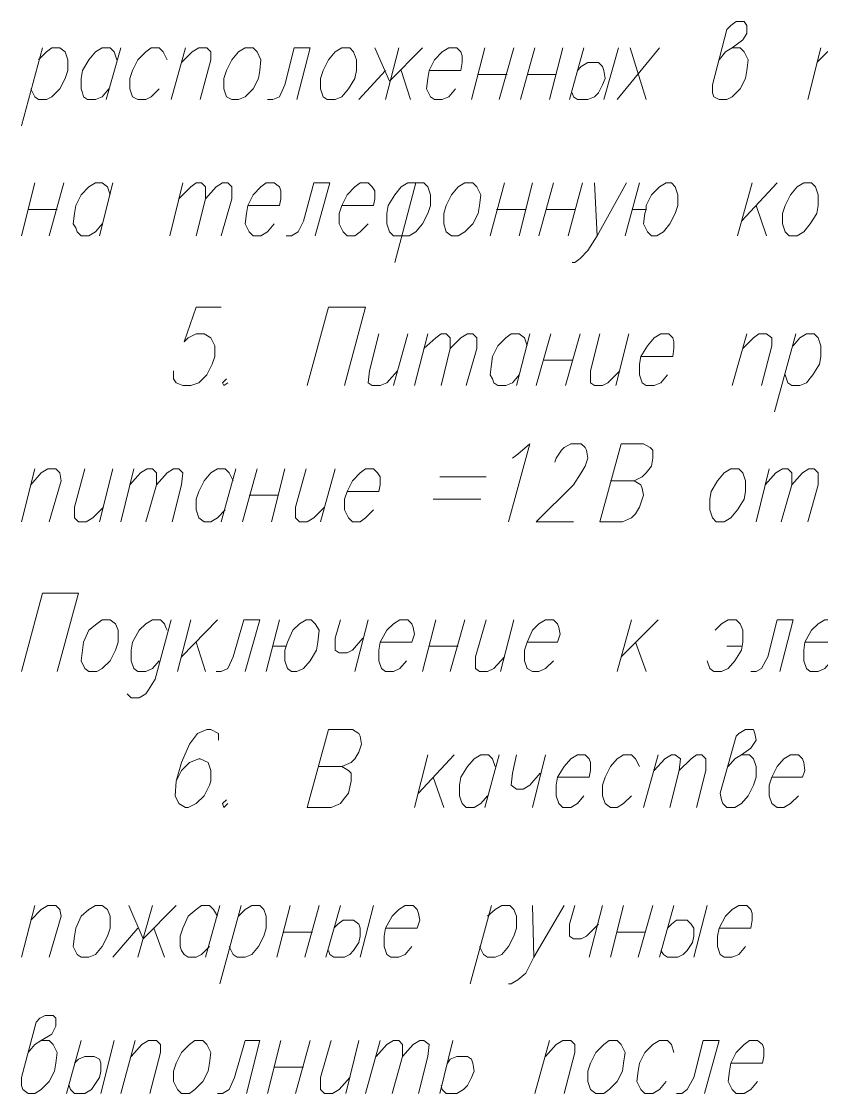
# Model space of a CAD drawing. Header units: millimetres. Extents: x 2185 to 4647, y 1259 to 2456.
# Drawn here: x 4005.74 to 4018.54, y 2366.75 to 2383.89 of the extents above; entities that cross this region are included whole.
import ezdxf

# ---------------------------------------------------------------- set-up
doc = ezdxf.new("R2010")
doc.units = ezdxf.units.MM
doc.layers.add('PDF _текст', color=7, linetype='Continuous')

msp = doc.modelspace()

# ---------------------------------------------------------------- linework, layer by layer
at = {"layer": 'PDF _текст', "lineweight": 20}
for points in [[(4016.9, 2383.279), (4017.005, 2383.406), (4017.111, 2383.47), (4017.281, 2383.597), (4017.344, 2383.702), (4017.344, 2383.829), (4017.302, 2383.893), (4017.175, 2383.893), (4017.09, 2383.829), (4017.027, 2383.766), (4016.794, 2382.877), (4016.794, 2382.75), (4016.815, 2382.686), (4016.9, 2382.644), (4017.027, 2382.644), (4017.111, 2382.686), (4017.238, 2382.813), (4017.323, 2382.983), (4017.344, 2383.11), (4017.365, 2383.279), (4017.302, 2383.406), (4017.238, 2383.47), (4017.111, 2383.47)], [(4006.083, 2383.47), (4005.744, 2382.221)], [(4006.019, 2383.279), (4006.146, 2383.406), (4006.231, 2383.47), (4006.358, 2383.47), (4006.443, 2383.406), (4006.485, 2383.279), (4006.485, 2383.11), (4006.443, 2382.983), (4006.358, 2382.813), (4006.231, 2382.686), (4006.146, 2382.644), (4006.019, 2382.644), (4005.956, 2382.686), (4005.892, 2382.813)], [(4007.141, 2382.813), (4007.035, 2382.686), (4006.929, 2382.644), (4006.802, 2382.644), (4006.739, 2382.686), (4006.718, 2382.75), (4006.697, 2382.813), (4006.697, 2382.983), (4006.718, 2383.11), (4006.824, 2383.279), (4006.929, 2383.406), (4007.035, 2383.47), (4007.162, 2383.47), (4007.226, 2383.406), (4007.268, 2383.279)], [(4007.332, 2383.47), (4007.099, 2382.644)], [(4008.073, 2383.279), (4008.009, 2383.406), (4007.946, 2383.47), (4007.819, 2383.47), (4007.734, 2383.406), (4007.607, 2383.279), (4007.522, 2383.11), (4007.48, 2382.983), (4007.48, 2382.813), (4007.522, 2382.686), (4007.607, 2382.644), (4007.734, 2382.644), (4007.819, 2382.686), (4007.946, 2382.813)], [(4008.369, 2383.47), (4008.136, 2382.644)], [(4008.305, 2383.237), (4008.475, 2383.406), (4008.581, 2383.47), (4008.708, 2383.47), (4008.771, 2383.406), (4008.771, 2383.279), (4008.602, 2382.644)], [(4010.147, 2382.644), (4010.359, 2383.47), (4010.105, 2383.47), (4009.956, 2382.877), (4009.872, 2382.686), (4009.766, 2382.644), (4009.681, 2382.644)], [(4012.158, 2383.47), (4011.629, 2382.94), (4011.396, 2383.47)], [(4011.777, 2383.47), (4011.565, 2382.644)], [(4012.264, 2383.11), (4012.772, 2383.11), (4012.793, 2383.237), (4012.793, 2383.343), (4012.772, 2383.406), (4012.708, 2383.47), (4012.581, 2383.47), (4012.475, 2383.406), (4012.348, 2383.279), (4012.264, 2383.11), (4012.243, 2382.983), (4012.221, 2382.813), (4012.285, 2382.686), (4012.348, 2382.644), (4012.475, 2382.644), (4012.581, 2382.686), (4012.687, 2382.813)], [(4013.153, 2383.47), (4012.941, 2382.644)], [(4013.619, 2383.47), (4013.386, 2382.644)], [(4013.957, 2383.47), (4013.724, 2382.644)], [(4014.402, 2383.47), (4014.19, 2382.644)], [(4014.74, 2383.47), (4014.508, 2382.644)], [(4015.291, 2383.47), (4015.058, 2382.644)], [(4015.947, 2383.47), (4015.27, 2382.644)], [(4015.481, 2383.47), (4015.735, 2382.644)], [(4018.53, 2383.47), (4018.318, 2382.644)], [(4018.466, 2383.237), (4018.635, 2383.406), (4018.741, 2383.47), (4018.868, 2383.47), (4018.932, 2383.406), (4018.932, 2383.279), (4018.762, 2382.644)], [(4014.635, 2383.11), (4014.698, 2383.173), (4014.804, 2383.237), (4014.931, 2383.237), (4014.973, 2383.237), (4015.037, 2383.173), (4015.058, 2383.11), (4015.079, 2382.983), (4015.037, 2382.877), (4014.973, 2382.75), (4014.91, 2382.686), (4014.804, 2382.644), (4014.635, 2382.644), (4014.571, 2382.686), (4014.55, 2382.75)], [(4011.142, 2382.644), (4011.565, 2383.11)], [(4011.819, 2383.11), (4011.967, 2382.644)], [(4013.047, 2383.046), (4013.513, 2383.046)], [(4013.83, 2383.046), (4014.296, 2383.046)], [(4005.956, 2381.31), (4005.744, 2380.464)], [(4006.421, 2381.31), (4006.189, 2380.464)], [(4007.035, 2380.654), (4006.929, 2380.527), (4006.824, 2380.464), (4006.697, 2380.464), (4006.633, 2380.527), (4006.612, 2380.591), (4006.57, 2380.654), (4006.591, 2380.824), (4006.612, 2380.951), (4006.697, 2381.12), (4006.824, 2381.247), (4006.929, 2381.31), (4007.035, 2381.31), (4007.12, 2381.247), (4007.162, 2381.12)], [(4007.205, 2381.31), (4006.993, 2380.464)], [(4008.327, 2381.31), (4008.115, 2380.464)], [(4008.263, 2381.056), (4008.454, 2381.247), (4008.538, 2381.31), (4008.623, 2381.31), (4008.686, 2381.247), (4008.686, 2381.056), (4008.538, 2380.464)], [(4008.686, 2381.056), (4008.856, 2381.247), (4008.962, 2381.31), (4009.046, 2381.31), (4009.11, 2381.247), (4009.11, 2381.056), (4008.94, 2380.464)], [(4009.364, 2380.951), (4009.872, 2380.951), (4009.893, 2381.056), (4009.893, 2381.183), (4009.872, 2381.247), (4009.787, 2381.31), (4009.66, 2381.31), (4009.575, 2381.247), (4009.448, 2381.12), (4009.364, 2380.951), (4009.343, 2380.824), (4009.321, 2380.654), (4009.385, 2380.527), (4009.448, 2380.464), (4009.575, 2380.464), (4009.681, 2380.527), (4009.787, 2380.654)], [(4010.443, 2380.464), (4010.676, 2381.31), (4010.422, 2381.31), (4010.253, 2380.697), (4010.168, 2380.527), (4010.062, 2380.464), (4009.978, 2380.464)], [(4010.867, 2380.951), (4011.375, 2380.951), (4011.396, 2381.056), (4011.396, 2381.183), (4011.354, 2381.247), (4011.29, 2381.31), (4011.163, 2381.31), (4011.078, 2381.247), (4010.951, 2381.12), (4010.867, 2380.951), (4010.824, 2380.824), (4010.824, 2380.654), (4010.888, 2380.527), (4010.951, 2380.464), (4011.078, 2380.464), (4011.163, 2380.527), (4011.29, 2380.654)], [(4012.052, 2381.31), (4011.713, 2380.04)], [(4013.47, 2381.31), (4013.238, 2380.464)], [(4013.915, 2381.31), (4013.703, 2380.464)], [(4014.254, 2381.31), (4014.021, 2380.464)], [(4014.719, 2381.31), (4014.486, 2380.464)], [(4014.91, 2381.31), (4014.952, 2380.464), (4015.418, 2381.31)], [(4015.629, 2381.31), (4015.397, 2380.464)], [(4015.524, 2380.887), (4015.735, 2380.887), (4015.735, 2380.951), (4015.82, 2381.12), (4015.947, 2381.247), (4016.053, 2381.31), (4016.138, 2381.31), (4016.201, 2381.247), (4016.243, 2381.12), (4016.243, 2380.951), (4016.201, 2380.824), (4016.116, 2380.654), (4016.011, 2380.527), (4015.905, 2380.464), (4015.82, 2380.464), (4015.757, 2380.527), (4015.693, 2380.654), (4015.714, 2380.824), (4015.735, 2380.887)], [(4017.429, 2381.31), (4017.196, 2380.464)], [(4017.831, 2381.31), (4017.259, 2380.697)], [(4017.492, 2380.951), (4017.662, 2380.464)], [(4005.85, 2380.887), (4006.316, 2380.887)], [(4013.343, 2380.887), (4013.809, 2380.887)], [(4014.148, 2380.887), (4014.592, 2380.887)], [(4014.952, 2380.464), (4014.804, 2380.231), (4014.677, 2380.104), (4014.592, 2380.04), (4014.55, 2380.04)], [(4008.94, 2379.321), (4008.538, 2379.321), (4008.348, 2378.77), (4008.411, 2378.834), (4008.538, 2378.897), (4008.665, 2378.897), (4008.771, 2378.834), (4008.835, 2378.707), (4008.835, 2378.537), (4008.792, 2378.41), (4008.708, 2378.241), (4008.581, 2378.114), (4008.454, 2378.072), (4008.327, 2378.072), (4008.221, 2378.114), (4008.178, 2378.178), (4008.178, 2378.305)], [(4010.316, 2378.072), (4010.655, 2379.321), (4011.248, 2379.321), (4010.909, 2378.072)], [(4011.459, 2378.897), (4011.311, 2378.305), (4011.29, 2378.114), (4011.354, 2378.072), (4011.481, 2378.072), (4011.586, 2378.114), (4011.756, 2378.305)], [(4011.925, 2378.897), (4011.692, 2378.072)], [(4012.243, 2378.897), (4012.031, 2378.072)], [(4012.179, 2378.664), (4012.37, 2378.834), (4012.454, 2378.897), (4012.539, 2378.897), (4012.602, 2378.834), (4012.602, 2378.664), (4012.454, 2378.072)], [(4012.602, 2378.664), (4012.772, 2378.834), (4012.878, 2378.897), (4012.962, 2378.897), (4013.026, 2378.834), (4013.026, 2378.664), (4012.856, 2378.072)], [(4013.703, 2378.241), (4013.597, 2378.114), (4013.492, 2378.072), (4013.365, 2378.072), (4013.301, 2378.114), (4013.28, 2378.178), (4013.238, 2378.241), (4013.259, 2378.41), (4013.28, 2378.537), (4013.365, 2378.707), (4013.492, 2378.834), (4013.576, 2378.897), (4013.703, 2378.897), (4013.788, 2378.834), (4013.83, 2378.707)], [(4013.873, 2378.897), (4013.661, 2378.072)], [(4014.211, 2378.897), (4013.978, 2378.072)], [(4014.677, 2378.897), (4014.444, 2378.072)], [(4014.994, 2378.897), (4014.846, 2378.305), (4014.846, 2378.114), (4014.91, 2378.072), (4015.037, 2378.072), (4015.121, 2378.114), (4015.312, 2378.305)], [(4015.46, 2378.897), (4015.248, 2378.072)], [(4015.651, 2378.537), (4016.159, 2378.537), (4016.18, 2378.664), (4016.18, 2378.77), (4016.159, 2378.834), (4016.095, 2378.897), (4015.968, 2378.897), (4015.862, 2378.834), (4015.757, 2378.707), (4015.651, 2378.537), (4015.629, 2378.41), (4015.629, 2378.241), (4015.672, 2378.114), (4015.735, 2378.072), (4015.862, 2378.072), (4015.968, 2378.114), (4016.074, 2378.241)], [(4017.344, 2378.897), (4017.111, 2378.072)], [(4017.281, 2378.664), (4017.45, 2378.834), (4017.535, 2378.897), (4017.662, 2378.897), (4017.746, 2378.834), (4017.746, 2378.707), (4017.577, 2378.072)], [(4018.127, 2378.897), (4017.789, 2377.648)], [(4018.085, 2378.707), (4018.191, 2378.834), (4018.297, 2378.897), (4018.424, 2378.897), (4018.487, 2378.834), (4018.53, 2378.707), (4018.53, 2378.537), (4018.508, 2378.41), (4018.403, 2378.241), (4018.297, 2378.114), (4018.191, 2378.072), (4018.064, 2378.072), (4018, 2378.114), (4017.958, 2378.241)], [(4014.105, 2378.474), (4014.55, 2378.474)], [(4009.025, 2378.178), (4008.962, 2378.114), (4008.983, 2378.072), (4009.046, 2378.114)], [(4013.597, 2376.907), (4013.682, 2376.971), (4013.873, 2377.14), (4013.534, 2375.891)], [(4014.275, 2376.844), (4014.296, 2376.907), (4014.381, 2377.034), (4014.423, 2377.077), (4014.529, 2377.14), (4014.698, 2377.14), (4014.762, 2377.077), (4014.783, 2377.034), (4014.804, 2376.907), (4014.762, 2376.78), (4014.698, 2376.675), (4014.571, 2376.484), (4013.978, 2375.891), (4014.571, 2375.891)], [(4015.545, 2376.548), (4015.672, 2376.611), (4015.735, 2376.675), (4015.82, 2376.78), (4015.841, 2376.907), (4015.841, 2377.034), (4015.799, 2377.077), (4015.693, 2377.14), (4015.333, 2377.14), (4014.994, 2375.891), (4015.354, 2375.891), (4015.502, 2375.955), (4015.566, 2376.018), (4015.629, 2376.124), (4015.693, 2376.315), (4015.672, 2376.421), (4015.651, 2376.484), (4015.545, 2376.548), (4015.164, 2376.548)], [(4005.956, 2376.738), (4005.744, 2375.891)], [(4005.892, 2376.484), (4006.062, 2376.675), (4006.167, 2376.738), (4006.294, 2376.738), (4006.358, 2376.675), (4006.379, 2376.548), (4006.189, 2375.891)], [(4006.76, 2376.738), (4006.591, 2376.124), (4006.591, 2375.955), (4006.654, 2375.891), (4006.781, 2375.891), (4006.887, 2375.955), (4007.056, 2376.124)], [(4007.205, 2376.738), (4006.993, 2375.891)], [(4007.543, 2376.738), (4007.332, 2375.891)], [(4007.48, 2376.484), (4007.649, 2376.675), (4007.755, 2376.738), (4007.84, 2376.738), (4007.903, 2376.675), (4007.903, 2376.484), (4007.734, 2375.891)], [(4007.903, 2376.484), (4008.073, 2376.675), (4008.178, 2376.738), (4008.263, 2376.738), (4008.327, 2376.675), (4008.305, 2376.484), (4008.157, 2375.891)], [(4009.004, 2376.082), (4008.877, 2375.955), (4008.771, 2375.891), (4008.665, 2375.891), (4008.581, 2375.955), (4008.559, 2376.018), (4008.538, 2376.082), (4008.538, 2376.251), (4008.581, 2376.378), (4008.665, 2376.548), (4008.771, 2376.675), (4008.877, 2376.738), (4009.004, 2376.738), (4009.067, 2376.675), (4009.131, 2376.548)], [(4009.173, 2376.738), (4008.94, 2375.891)], [(4009.512, 2376.738), (4009.279, 2375.891)], [(4009.956, 2376.738), (4009.745, 2375.891)], [(4010.295, 2376.738), (4010.126, 2376.124), (4010.126, 2375.955), (4010.189, 2375.891), (4010.316, 2375.891), (4010.422, 2375.955), (4010.592, 2376.124)], [(4010.761, 2376.738), (4010.528, 2375.891)], [(4010.951, 2376.378), (4011.459, 2376.378), (4011.481, 2376.484), (4011.481, 2376.611), (4011.438, 2376.675), (4011.375, 2376.738), (4011.248, 2376.738), (4011.163, 2376.675), (4011.036, 2376.548), (4010.951, 2376.378), (4010.909, 2376.251), (4010.909, 2376.082), (4010.973, 2375.955), (4011.036, 2375.891), (4011.163, 2375.891), (4011.248, 2375.955), (4011.375, 2376.082)], [(4017.704, 2376.738), (4017.492, 2375.891)], [(4017.64, 2376.484), (4017.81, 2376.675), (4017.916, 2376.738), (4018, 2376.738), (4018.064, 2376.675), (4018.064, 2376.484), (4017.894, 2375.891)], [(4018.064, 2376.484), (4018.233, 2376.675), (4018.339, 2376.738), (4018.424, 2376.738), (4018.487, 2376.675), (4018.487, 2376.484), (4018.318, 2375.891)], [(4012.433, 2376.611), (4013.174, 2376.611)], [(4009.385, 2376.315), (4009.851, 2376.315)], [(4012.327, 2376.251), (4013.089, 2376.251)], [(4005.744, 2373.499), (4006.083, 2374.748), (4006.654, 2374.748), (4006.316, 2373.499)], [(4008.136, 2374.325), (4007.882, 2373.372), (4007.776, 2373.203), (4007.734, 2373.14), (4007.628, 2373.076), (4007.501, 2373.076), (4007.437, 2373.14)], [(4008.073, 2374.156), (4008.051, 2374.198), (4008.03, 2374.261), (4007.967, 2374.325), (4007.84, 2374.325), (4007.734, 2374.261), (4007.628, 2374.156), (4007.522, 2373.965), (4007.501, 2373.838), (4007.501, 2373.669), (4007.543, 2373.542), (4007.607, 2373.499), (4007.734, 2373.499), (4007.84, 2373.542), (4007.946, 2373.669)], [(4008.454, 2374.325), (4008.242, 2373.499)], [(4008.877, 2374.325), (4008.305, 2373.732)], [(4009.321, 2373.499), (4009.554, 2374.325), (4009.3, 2374.325), (4009.131, 2373.732), (4009.046, 2373.542), (4008.94, 2373.499), (4008.856, 2373.499)], [(4009.872, 2374.325), (4009.66, 2373.499)], [(4009.766, 2373.902), (4009.978, 2373.902), (4009.999, 2373.965), (4010.083, 2374.156), (4010.189, 2374.261), (4010.295, 2374.325), (4010.38, 2374.325), (4010.443, 2374.261), (4010.507, 2374.156), (4010.486, 2373.965), (4010.465, 2373.838), (4010.359, 2373.669), (4010.253, 2373.542), (4010.147, 2373.499), (4010.062, 2373.499), (4009.999, 2373.542), (4009.956, 2373.669), (4009.956, 2373.838), (4009.978, 2373.902)], [(4010.846, 2374.325), (4010.761, 2374.029), (4010.761, 2373.838), (4010.824, 2373.796), (4010.951, 2373.796), (4011.036, 2373.838), (4011.205, 2374.029)], [(4011.29, 2374.325), (4011.078, 2373.499)], [(4011.481, 2373.965), (4011.989, 2373.965), (4012.031, 2374.092), (4012.01, 2374.198), (4011.989, 2374.261), (4011.925, 2374.325), (4011.798, 2374.325), (4011.692, 2374.261), (4011.586, 2374.156), (4011.481, 2373.965), (4011.459, 2373.838), (4011.459, 2373.669), (4011.502, 2373.542), (4011.565, 2373.499), (4011.692, 2373.499), (4011.798, 2373.542), (4011.904, 2373.669)], [(4012.37, 2374.325), (4012.158, 2373.499)], [(4012.835, 2374.325), (4012.602, 2373.499)], [(4013.174, 2374.325), (4013.005, 2373.732), (4013.005, 2373.542), (4013.068, 2373.499), (4013.195, 2373.499), (4013.301, 2373.542), (4013.47, 2373.732)], [(4013.619, 2374.325), (4013.407, 2373.499)], [(4013.83, 2373.965), (4014.317, 2373.965), (4014.359, 2374.092), (4014.338, 2374.198), (4014.317, 2374.261), (4014.254, 2374.325), (4014.127, 2374.325), (4014.021, 2374.261), (4013.915, 2374.156), (4013.83, 2373.965), (4013.788, 2373.838), (4013.788, 2373.669), (4013.83, 2373.542), (4013.915, 2373.499), (4014.021, 2373.499), (4014.127, 2373.542), (4014.254, 2373.669)], [(4015.502, 2374.325), (4015.27, 2373.499)], [(4015.926, 2374.325), (4015.333, 2373.732)], [(4016.836, 2374.156), (4016.942, 2374.261), (4017.048, 2374.325), (4017.175, 2374.325), (4017.238, 2374.261), (4017.281, 2374.156), (4017.281, 2373.965), (4017.259, 2373.838), (4017.154, 2373.669), (4017.048, 2373.542), (4016.942, 2373.499), (4016.815, 2373.499), (4016.751, 2373.542), (4016.709, 2373.669)], [(4017.873, 2373.499), (4018.085, 2374.325), (4017.831, 2374.325), (4017.683, 2373.732), (4017.577, 2373.542), (4017.492, 2373.499), (4017.408, 2373.499)], [(4018.275, 2373.965), (4018.784, 2373.965), (4018.805, 2374.092), (4018.805, 2374.198), (4018.784, 2374.261), (4018.72, 2374.325), (4018.593, 2374.325), (4018.487, 2374.261), (4018.381, 2374.156), (4018.275, 2373.965), (4018.254, 2373.838), (4018.254, 2373.669), (4018.297, 2373.542), (4018.36, 2373.499), (4018.487, 2373.499), (4018.593, 2373.542), (4018.699, 2373.669)], [(4008.538, 2373.965), (4008.686, 2373.499)], [(4012.264, 2373.902), (4012.729, 2373.902)], [(4015.566, 2373.965), (4015.735, 2373.499)], [(4017.259, 2373.902), (4017.027, 2373.902)], [(4008.898, 2372.399), (4008.898, 2372.504), (4008.771, 2372.568), (4008.708, 2372.568), (4008.559, 2372.504), (4008.432, 2372.335), (4008.305, 2372.039), (4008.221, 2371.742), (4008.2, 2371.51), (4008.263, 2371.383), (4008.369, 2371.319), (4008.411, 2371.319), (4008.538, 2371.383), (4008.665, 2371.51), (4008.75, 2371.679), (4008.771, 2371.742), (4008.771, 2371.912), (4008.729, 2372.039), (4008.602, 2372.102), (4008.581, 2372.102), (4008.432, 2372.039), (4008.305, 2371.912), (4008.221, 2371.742)], [(4010.867, 2371.975), (4011.015, 2372.039), (4011.078, 2372.102), (4011.142, 2372.208), (4011.184, 2372.335), (4011.163, 2372.462), (4011.142, 2372.504), (4011.036, 2372.568), (4010.655, 2372.568), (4010.316, 2371.319), (4010.697, 2371.319), (4010.846, 2371.383), (4010.888, 2371.446), (4010.973, 2371.552), (4011.015, 2371.742), (4011.015, 2371.869), (4010.973, 2371.912), (4010.867, 2371.975), (4010.507, 2371.975)], [(4017.048, 2371.975), (4017.154, 2372.102), (4017.259, 2372.166), (4017.408, 2372.272), (4017.492, 2372.399), (4017.471, 2372.504), (4017.45, 2372.568), (4017.323, 2372.568), (4017.217, 2372.504), (4017.175, 2372.462), (4016.921, 2371.552), (4016.942, 2371.446), (4016.963, 2371.383), (4017.027, 2371.319), (4017.154, 2371.319), (4017.259, 2371.383), (4017.365, 2371.51), (4017.45, 2371.679), (4017.492, 2371.806), (4017.492, 2371.975), (4017.45, 2372.102), (4017.386, 2372.166), (4017.259, 2372.166)], [(4012.243, 2372.166), (4012.031, 2371.319)], [(4012.666, 2372.166), (4012.094, 2371.552)], [(4013.195, 2371.51), (4013.089, 2371.383), (4012.983, 2371.319), (4012.856, 2371.319), (4012.793, 2371.383), (4012.772, 2371.446), (4012.751, 2371.51), (4012.751, 2371.679), (4012.772, 2371.806), (4012.878, 2371.975), (4012.983, 2372.102), (4013.089, 2372.166), (4013.216, 2372.166), (4013.28, 2372.102), (4013.322, 2371.975)], [(4013.386, 2372.166), (4013.153, 2371.319)], [(4013.661, 2372.166), (4013.597, 2371.869), (4013.576, 2371.679), (4013.661, 2371.615), (4013.767, 2371.615), (4013.873, 2371.679), (4014.042, 2371.869)], [(4014.127, 2372.166), (4013.915, 2371.319)], [(4014.317, 2371.806), (4014.825, 2371.806), (4014.846, 2371.912), (4014.846, 2372.039), (4014.825, 2372.102), (4014.762, 2372.166), (4014.635, 2372.166), (4014.529, 2372.102), (4014.423, 2371.975), (4014.317, 2371.806), (4014.296, 2371.679), (4014.296, 2371.51), (4014.338, 2371.383), (4014.402, 2371.319), (4014.529, 2371.319), (4014.635, 2371.383), (4014.74, 2371.51)], [(4015.629, 2371.975), (4015.566, 2372.102), (4015.502, 2372.166), (4015.375, 2372.166), (4015.27, 2372.102), (4015.164, 2371.975), (4015.079, 2371.806), (4015.037, 2371.679), (4015.037, 2371.51), (4015.079, 2371.383), (4015.164, 2371.319), (4015.27, 2371.319), (4015.375, 2371.383), (4015.502, 2371.51)], [(4015.926, 2372.166), (4015.693, 2371.319)], [(4015.862, 2371.912), (4016.032, 2372.102), (4016.138, 2372.166), (4016.201, 2372.166), (4016.286, 2372.102), (4016.265, 2371.912), (4016.116, 2371.319)], [(4016.265, 2371.912), (4016.455, 2372.102), (4016.54, 2372.166), (4016.624, 2372.166), (4016.688, 2372.102), (4016.688, 2371.912), (4016.54, 2371.319)], [(4017.746, 2371.806), (4018.233, 2371.806), (4018.275, 2371.912), (4018.254, 2372.039), (4018.233, 2372.102), (4018.17, 2372.166), (4018.043, 2372.166), (4017.937, 2372.102), (4017.831, 2371.975), (4017.746, 2371.806), (4017.704, 2371.679), (4017.704, 2371.51), (4017.746, 2371.383), (4017.831, 2371.319), (4017.937, 2371.319), (4018.043, 2371.383), (4018.17, 2371.51)], [(4012.327, 2371.806), (4012.497, 2371.319)], [(4009.025, 2371.446), (4008.962, 2371.383), (4008.983, 2371.319), (4009.046, 2371.383)], [(4005.956, 2369.753), (4005.744, 2368.927)], [(4005.892, 2369.52), (4006.062, 2369.689), (4006.167, 2369.753), (4006.294, 2369.753), (4006.358, 2369.689), (4006.379, 2369.583), (4006.189, 2368.927)], [(4008.221, 2369.753), (4007.691, 2369.223), (4007.459, 2369.753)], [(4007.84, 2369.753), (4007.607, 2368.927)], [(4008.75, 2369.096), (4008.623, 2368.969), (4008.538, 2368.927), (4008.411, 2368.927), (4008.348, 2368.969), (4008.305, 2369.033), (4008.284, 2369.096), (4008.284, 2369.266), (4008.327, 2369.393), (4008.411, 2369.583), (4008.538, 2369.689), (4008.623, 2369.753), (4008.75, 2369.753), (4008.813, 2369.689), (4008.877, 2369.583)], [(4008.919, 2369.753), (4008.686, 2368.927)], [(4009.258, 2369.753), (4008.919, 2368.504)], [(4009.216, 2369.583), (4009.321, 2369.689), (4009.427, 2369.753), (4009.554, 2369.753), (4009.618, 2369.689), (4009.66, 2369.583), (4009.66, 2369.393), (4009.618, 2369.266), (4009.533, 2369.096), (4009.427, 2368.969), (4009.321, 2368.927), (4009.194, 2368.927), (4009.131, 2368.969), (4009.067, 2369.096)], [(4010.041, 2369.753), (4009.829, 2368.927)], [(4010.507, 2369.753), (4010.274, 2368.927)], [(4010.846, 2369.753), (4010.613, 2368.927)], [(4011.375, 2369.753), (4011.163, 2368.927)], [(4011.565, 2369.393), (4012.073, 2369.393), (4012.116, 2369.52), (4012.094, 2369.626), (4012.073, 2369.689), (4012.01, 2369.753), (4011.883, 2369.753), (4011.777, 2369.689), (4011.671, 2369.583), (4011.565, 2369.393), (4011.544, 2369.266), (4011.544, 2369.096), (4011.586, 2368.969), (4011.65, 2368.927), (4011.777, 2368.927), (4011.883, 2368.969), (4011.989, 2369.096)], [(4013.259, 2369.753), (4012.92, 2368.504)], [(4013.195, 2369.583), (4013.322, 2369.689), (4013.428, 2369.753), (4013.555, 2369.753), (4013.619, 2369.689), (4013.661, 2369.583), (4013.661, 2369.393), (4013.619, 2369.266), (4013.534, 2369.096), (4013.428, 2368.969), (4013.322, 2368.927), (4013.195, 2368.927), (4013.132, 2368.969), (4013.068, 2369.096)], [(4013.915, 2369.753), (4013.936, 2368.927), (4014.423, 2369.753)], [(4014.592, 2369.753), (4014.508, 2369.456), (4014.508, 2369.266), (4014.571, 2369.223), (4014.698, 2369.223), (4014.783, 2369.266), (4014.973, 2369.456)], [(4015.037, 2369.753), (4014.825, 2368.927)], [(4015.375, 2369.753), (4015.164, 2368.927)], [(4015.841, 2369.753), (4015.608, 2368.927)], [(4016.18, 2369.753), (4015.947, 2368.927)], [(4016.709, 2369.753), (4016.497, 2368.927)], [(4016.9, 2369.393), (4017.408, 2369.393), (4017.429, 2369.52), (4017.429, 2369.626), (4017.408, 2369.689), (4017.344, 2369.753), (4017.217, 2369.753), (4017.111, 2369.689), (4017.005, 2369.583), (4016.9, 2369.393), (4016.878, 2369.266), (4016.878, 2369.096), (4016.921, 2368.969), (4016.984, 2368.927), (4017.111, 2368.927), (4017.217, 2368.969), (4017.323, 2369.096)], [(4010.74, 2369.393), (4010.803, 2369.456), (4010.888, 2369.52), (4011.015, 2369.52), (4011.057, 2369.52), (4011.142, 2369.456), (4011.163, 2369.393), (4011.163, 2369.266), (4011.142, 2369.16), (4011.057, 2369.033), (4010.994, 2368.969), (4010.909, 2368.927), (4010.74, 2368.927), (4010.676, 2368.969), (4010.655, 2369.033)], [(4016.074, 2369.393), (4016.138, 2369.456), (4016.222, 2369.52), (4016.349, 2369.52), (4016.392, 2369.52), (4016.455, 2369.456), (4016.497, 2369.393), (4016.497, 2369.266), (4016.476, 2369.16), (4016.392, 2369.033), (4016.328, 2368.969), (4016.243, 2368.927), (4016.074, 2368.927), (4016.011, 2368.969), (4015.968, 2369.033)], [(4007.205, 2368.927), (4007.607, 2369.393)], [(4007.861, 2369.393), (4008.03, 2368.927)], [(4009.935, 2369.329), (4010.401, 2369.329)], [(4015.27, 2369.329), (4015.714, 2369.329)], [(4013.936, 2368.927), (4013.809, 2368.673), (4013.682, 2368.567), (4013.576, 2368.504), (4013.534, 2368.504)], [(4005.85, 2367.403), (4005.956, 2367.53), (4006.062, 2367.594), (4006.231, 2367.699), (4006.294, 2367.826), (4006.294, 2367.953), (4006.252, 2367.996), (4006.125, 2367.996), (4006.04, 2367.953), (4005.977, 2367.89), (4005.744, 2367.001), (4005.744, 2366.874), (4005.765, 2366.81), (4005.85, 2366.747), (4005.956, 2366.747), (4006.062, 2366.81), (4006.189, 2366.937), (4006.273, 2367.107), (4006.294, 2367.234), (4006.316, 2367.403), (4006.252, 2367.53), (4006.189, 2367.594), (4006.062, 2367.594)], [(4006.697, 2367.594), (4006.464, 2366.747)], [(4007.226, 2367.594), (4007.014, 2366.747)], [(4007.564, 2367.594), (4007.332, 2366.747)], [(4007.501, 2367.339), (4007.67, 2367.53), (4007.776, 2367.594), (4007.903, 2367.594), (4007.967, 2367.53), (4007.967, 2367.403), (4007.797, 2366.747)], [(4009.343, 2366.747), (4009.554, 2367.594), (4009.321, 2367.594), (4009.152, 2367.001), (4009.067, 2366.81), (4008.962, 2366.747), (4008.877, 2366.747)], [(4009.893, 2367.594), (4009.681, 2366.747)], [(4010.359, 2367.594), (4010.126, 2366.747)], [(4010.697, 2367.594), (4010.528, 2367.001), (4010.528, 2366.81), (4010.592, 2366.747), (4010.719, 2366.747), (4010.824, 2366.81), (4010.994, 2367.001)], [(4011.142, 2367.594), (4010.93, 2366.747)], [(4011.481, 2367.594), (4011.248, 2366.747)], [(4011.417, 2367.339), (4011.586, 2367.53), (4011.692, 2367.594), (4011.777, 2367.594), (4011.84, 2367.53), (4011.84, 2367.339), (4011.671, 2366.747)], [(4011.84, 2367.339), (4012.01, 2367.53), (4012.116, 2367.594), (4012.179, 2367.594), (4012.264, 2367.53), (4012.243, 2367.339), (4012.094, 2366.747)], [(4012.645, 2367.594), (4012.433, 2366.747)], [(4014.19, 2367.594), (4013.957, 2366.747)], [(4014.127, 2367.339), (4014.296, 2367.53), (4014.402, 2367.594), (4014.529, 2367.594), (4014.592, 2367.53), (4014.592, 2367.403), (4014.423, 2366.747)], [(4016.18, 2367.403), (4016.138, 2367.53), (4016.074, 2367.594), (4015.947, 2367.594), (4015.841, 2367.53), (4015.714, 2367.403), (4015.629, 2367.234), (4015.608, 2367.107), (4015.587, 2366.937), (4015.651, 2366.81), (4015.714, 2366.747), (4015.841, 2366.747), (4015.947, 2366.81), (4016.053, 2366.937)], [(4016.667, 2366.747), (4016.9, 2367.594), (4016.646, 2367.594), (4016.497, 2367.001), (4016.392, 2366.81), (4016.307, 2366.747), (4016.222, 2366.747)], [(4017.09, 2367.234), (4017.598, 2367.234), (4017.619, 2367.339), (4017.619, 2367.467), (4017.598, 2367.53), (4017.513, 2367.594), (4017.386, 2367.594), (4017.302, 2367.53), (4017.175, 2367.403), (4017.09, 2367.234), (4017.069, 2367.107), (4017.048, 2366.937), (4017.111, 2366.81), (4017.175, 2366.747), (4017.302, 2366.747), (4017.408, 2366.81), (4017.513, 2366.937)], [(4006.591, 2367.234), (4006.654, 2367.297), (4006.76, 2367.339), (4006.866, 2367.339), (4006.908, 2367.339), (4006.993, 2367.297), (4007.014, 2367.234), (4007.014, 2367.107), (4006.993, 2367.001), (4006.908, 2366.874), (4006.866, 2366.81), (4006.76, 2366.747), (4006.591, 2366.747), (4006.527, 2366.81), (4006.506, 2366.874)], [(4012.56, 2367.234), (4012.602, 2367.297), (4012.708, 2367.339), (4012.835, 2367.339), (4012.878, 2367.339), (4012.941, 2367.297), (4012.962, 2367.234), (4012.983, 2367.107), (4012.941, 2367.001), (4012.878, 2366.874), (4012.814, 2366.81), (4012.708, 2366.747), (4012.539, 2366.747), (4012.475, 2366.81), (4012.454, 2366.874)], [(4009.787, 2367.17), (4010.253, 2367.17)]]:
    msp.add_lwpolyline(points, dxfattribs=at)
for points in [[(4009.321, 2383.47), (4009.448, 2383.47), (4009.512, 2383.406), (4009.575, 2383.279), (4009.554, 2383.11), (4009.533, 2382.983), (4009.448, 2382.813), (4009.321, 2382.686), (4009.216, 2382.644), (4009.11, 2382.644), (4009.025, 2382.686), (4008.983, 2382.813), (4008.983, 2382.983), (4009.025, 2383.11), (4009.11, 2383.279), (4009.216, 2383.406)], [(4010.867, 2383.47), (4010.994, 2383.47), (4011.057, 2383.406), (4011.1, 2383.279), (4011.1, 2383.11), (4011.078, 2382.983), (4010.973, 2382.813), (4010.867, 2382.686), (4010.761, 2382.644), (4010.634, 2382.644), (4010.57, 2382.686), (4010.528, 2382.813), (4010.528, 2382.983), (4010.57, 2383.11), (4010.655, 2383.279), (4010.761, 2383.406)], [(4012.179, 2381.31), (4011.925, 2381.31), (4011.819, 2381.247), (4011.713, 2381.12), (4011.608, 2380.951), (4011.586, 2380.824), (4011.586, 2380.654), (4011.629, 2380.527), (4011.692, 2380.464), (4011.946, 2380.464), (4012.052, 2380.527), (4012.158, 2380.654), (4012.243, 2380.824), (4012.285, 2380.951), (4012.285, 2381.12), (4012.243, 2381.247)], [(4012.835, 2381.31), (4012.962, 2381.31), (4013.026, 2381.247), (4013.089, 2381.12), (4013.068, 2380.951), (4013.047, 2380.824), (4012.962, 2380.654), (4012.835, 2380.527), (4012.729, 2380.464), (4012.624, 2380.464), (4012.539, 2380.527), (4012.497, 2380.654), (4012.497, 2380.824), (4012.539, 2380.951), (4012.624, 2381.12), (4012.729, 2381.247)], [(4018.254, 2381.31), (4018.381, 2381.31), (4018.445, 2381.247), (4018.487, 2381.12), (4018.487, 2380.951), (4018.466, 2380.824), (4018.36, 2380.654), (4018.254, 2380.527), (4018.148, 2380.464), (4018.021, 2380.464), (4017.958, 2380.527), (4017.916, 2380.654), (4017.916, 2380.824), (4017.958, 2380.951), (4018.043, 2381.12), (4018.148, 2381.247)], [(4017.09, 2376.738), (4017.217, 2376.738), (4017.281, 2376.675), (4017.323, 2376.548), (4017.323, 2376.378), (4017.302, 2376.251), (4017.196, 2376.082), (4017.09, 2375.955), (4016.984, 2375.891), (4016.857, 2375.891), (4016.794, 2375.955), (4016.751, 2376.082), (4016.751, 2376.251), (4016.773, 2376.378), (4016.878, 2376.548), (4016.984, 2376.675)], [(4007.035, 2374.325), (4007.162, 2374.325), (4007.247, 2374.261), (4007.289, 2374.156), (4007.289, 2373.965), (4007.247, 2373.838), (4007.162, 2373.669), (4007.035, 2373.542), (4006.951, 2373.499), (4006.824, 2373.499), (4006.76, 2373.542), (4006.697, 2373.669), (4006.718, 2373.838), (4006.739, 2373.965), (4006.824, 2374.156), (4006.951, 2374.261)], [(4006.929, 2369.753), (4007.035, 2369.753), (4007.12, 2369.689), (4007.162, 2369.583), (4007.162, 2369.393), (4007.12, 2369.266), (4007.035, 2369.096), (4006.929, 2368.969), (4006.824, 2368.927), (4006.697, 2368.927), (4006.633, 2368.969), (4006.57, 2369.096), (4006.591, 2369.266), (4006.612, 2369.393), (4006.697, 2369.583), (4006.824, 2369.689)], [(4008.517, 2367.594), (4008.644, 2367.594), (4008.708, 2367.53), (4008.771, 2367.403), (4008.75, 2367.234), (4008.729, 2367.107), (4008.644, 2366.937), (4008.517, 2366.81), (4008.432, 2366.747), (4008.305, 2366.747), (4008.242, 2366.81), (4008.178, 2366.937), (4008.178, 2367.107), (4008.221, 2367.234), (4008.305, 2367.403), (4008.432, 2367.53)], [(4015.143, 2367.594), (4015.27, 2367.594), (4015.333, 2367.53), (4015.397, 2367.403), (4015.375, 2367.234), (4015.354, 2367.107), (4015.27, 2366.937), (4015.143, 2366.81), (4015.058, 2366.747), (4014.931, 2366.747), (4014.846, 2366.81), (4014.804, 2366.937), (4014.804, 2367.107), (4014.846, 2367.234), (4014.931, 2367.403), (4015.058, 2367.53)]]:
    msp.add_lwpolyline(points, close=True, dxfattribs=at)

doc.saveas('drawing.dxf')
